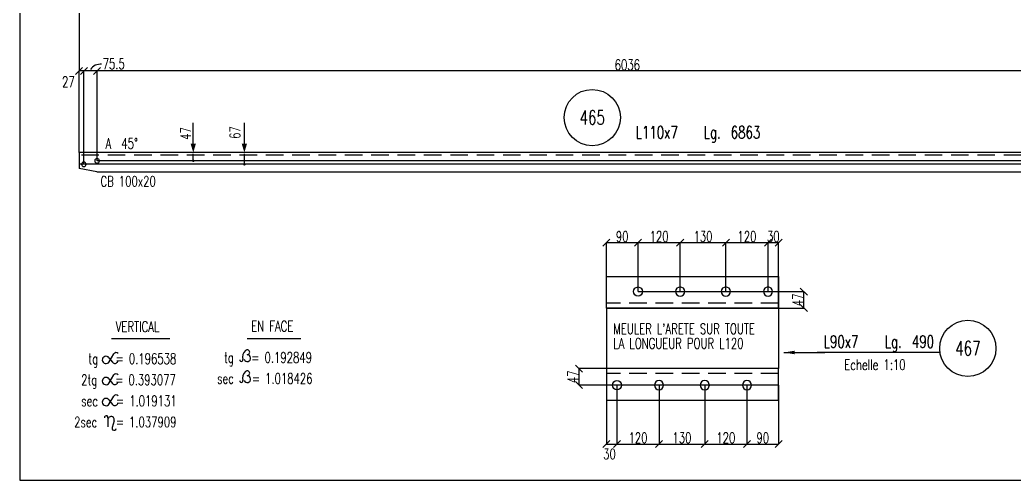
# Model space of a CAD drawing. Extents: x 554281 to 570501, y -61245 to -49765.
# Drawn here: x 554281 to 559940, y -61245 to -58627 of the extents above; entities that cross this region are included whole.
import ezdxf
from ezdxf.enums import TextEntityAlignment as Align

# ---------------------------------------------------------------- set-up
doc = ezdxf.new("R2010")
doc.units = 0
doc.header["$LTSCALE"] = 200
doc.header["$MEASUREMENT"] = 0
doc.linetypes.add('DASHED', pattern=[0.75, 0.5, -0.25])
doc.layers.get('0').update_dxf_attribs({"linetype": 'CONTINUOUS'})
for name, color, linetype in [('ASSI', 6, 'CONTINUOUS'), ('BOLLINI_1', 7, 'CONTINUOUS'), ('FORI', 2, 'CONTINUOUS'), ('LINEA-MEDIA', 7, 'CONTINUOUS'), ('LINEA_ANG', 2, 'CONTINUOUS'), ('LS', 7, 'CONTINUOUS'), ('QT_MAL', 7, 'CONTINUOUS'), ('QT_MPR', 7, 'CONTINUOUS'), ('TRAT-Y', 7, 'DASHED')]:
    doc.layers.add(name, color=color, linetype=linetype)
doc.styles.add('QUOTE', font='ROMANS8.SHX', dxfattribs={"width": 0.7})
doc.styles.add('RQL', font='ROMANS8.SHX', dxfattribs={"width": 0.7})
doc.styles.add('RS', font='ROMANS8.shx', dxfattribs={"width": 0.7})
doc.styles.get("Standard").update_dxf_attribs({"font": 'ROMANS8.SHX', "width": 0.7})
doc.dimstyles.new('FRECCE1', dxfattribs={"dimtxt": 60, "dimasz": 6.66, "dimexe": 0, "dimexo": 0, "dimgap": 1, "dimtad": 1, "dimzin": 0, "dimdsep": 46, "dimtxsty": 'RS', "dimblk1": 'QUOTP', "dimblk2": 'QUOTF', "dimsah": 1, "dimcen": 0, "dimclrd": 2, "dimclre": 2, "dimclrt": 7, "dimadec": 0, "dimazin": 0, "dimtfac": 1, "dimtix": 1, "dimtmove": 2, "dimatfit": 3, "dimldrblk": 'QUOTP', "dimfxl": 1, "dimtolj": 1, "dimtzin": 0, "dimarcsym": 0})
doc.dimstyles.new('TRATTO', dxfattribs={"dimscale": 0, "dimtxt": 60, "dimasz": 40, "dimexe": 0, "dimexo": 0, "dimgap": 5, "dimtad": 1, "dimrnd": 0.5, "dimdsep": 46, "dimtxsty": 'RS', "dimblk1": 'OBLIQUE', "dimblk2": 'OBLIQUE', "dimsah": 1, "dimcen": 0.09, "dimclrd": 2, "dimclre": 2, "dimclrt": 7, "dimadec": 0, "dimazin": 0, "dimtfac": 1, "dimtix": 1, "dimtmove": 2, "dimatfit": 3, "dimfxl": 1, "dimtolj": 1, "dimtzin": 0, "dimarcsym": 0})

# ---------------------------------------------------------------- blocks, each defined once
blk = doc.blocks.new('16')
blk.add_circle((0, 0), 1)
blk = doc.blocks.new('ASSE98')
blk.add_line((0, 0), (1, 0))
at = {"color": 7, "style": 'QUOTE', "width": 0.5, "flags": 1}
for tag, p in [('TI', (1.38308, 6.82731)), ('DI_S', (1.38308, 6.42178)), ('D_S', (1.38308, 6.02092)), ('E_S', (1.38308, 5.68065)), ('NFORI', (1.36454, 5.29792)), ('ALAR', (1.36349, 4.93246)), ('FAM', (1.3775, 4.54645)), ('ALA', (1.38308, 4.19257)), ('DISP2', (1.38308, 3.84971)), ('DISP1', (1.38308, 3.50686)), ('PINZAF', (1.38308, 3.164)), ('PINZAI', (1.38308, 2.82114)), ('TRP', (1.38308, 2.47829)), ('NP', (1.38308, 2.13543)), ('SV', (1.38308, 1.79257)), ('PESO', (1.38308, 1.44971)), ('QUA', (1.38308, 1.10686)), ('LUN', (1.38308, 0.764)), ('PROF', (1.38308, 0.42114)), ('POS', (1.38308, 0.07829))]:
    blk.add_attdef(tag, p, '', height=0.2, dxfattribs=at)
at = {"color": 7, "flags": 1}
for tag, p in [('LAV1', (3.07431, 6.82847)), ('LAV2', (3.07431, 6.49513)), ('LAV3', (3.07431, 6.1618)), ('LAV4', (3.07431, 5.82847)), ('LAV5', (3.07431, 5.49513)), ('LAV6', (3.07431, 5.1618)), ('LAV7', (3.07431, 4.82847)), ('LAV8', (3.07431, 4.49513)), ('LAV9', (3.07431, 4.1618)), ('LAV10', (3.07431, 3.82847))]:
    blk.add_attdef(tag, p, '', height=0.2, dxfattribs=at)
blk = doc.blocks.new('_OBLIQUE')
at = {"color": 0, "linetype": 'ByBlock'}
blk.add_line((-0.5, -0.5), (0.5, 0.5), dxfattribs=at)
blk = doc.blocks.new('*D21')
at = {"layer": 'QT_MPR', "color": 2, "lineweight": -2, "transparency": 16777216}
for p, q in [((557799, -60172.6), (557799, -59894.4)), ((557799, -59894.4), (558039, -59894.4)), ((558039, -60172.6), (558039, -59894.4))]:
    blk.add_line(p, q, dxfattribs=at)
at = {"layer": 'QT_MPR', "color": 2, "lineweight": -2, "transparency": 16777216, "xscale": 40, "yscale": 40, "zscale": 40, "rotation": 180}
blk.add_blockref('_OBLIQUE', (557799, -59894.4), dxfattribs=at)
at = {"layer": 'QT_MPR', "color": 2, "lineweight": -2, "transparency": 16777216, "xscale": 40, "yscale": 40, "zscale": 40}
blk.add_blockref('_OBLIQUE', (558039, -59894.4), dxfattribs=at)
at = {"layer": 'QT_MPR', "color": 7, "transparency": 16777216, "insert": (557919, -59859.4), "char_height": 60, "attachment_point": 5, "style": 'RS'}
blk.add_mtext('\\A1;120', dxfattribs=at)
blk = doc.blocks.new('*D22')
at = {"layer": 'QT_MPR', "color": 2, "lineweight": -2, "transparency": 16777216}
for p, q in [((558039, -60172.6), (558039, -59894.4)), ((558039, -59894.4), (558299, -59894.4)), ((558299, -60172.6), (558299, -59894.4))]:
    blk.add_line(p, q, dxfattribs=at)
at = {"layer": 'QT_MPR', "color": 2, "lineweight": -2, "transparency": 16777216, "xscale": 40, "yscale": 40, "zscale": 40, "rotation": 180}
blk.add_blockref('_OBLIQUE', (558039, -59894.4), dxfattribs=at)
at = {"layer": 'QT_MPR', "color": 2, "lineweight": -2, "transparency": 16777216, "xscale": 40, "yscale": 40, "zscale": 40}
blk.add_blockref('_OBLIQUE', (558299, -59894.4), dxfattribs=at)
at = {"layer": 'QT_MPR', "color": 7, "transparency": 16777216, "insert": (558169, -59859.4), "char_height": 60, "attachment_point": 5, "style": 'RS'}
blk.add_mtext('\\A1;130', dxfattribs=at)
blk = doc.blocks.new('*D23')
at = {"layer": 'QT_MPR', "color": 2, "lineweight": -2, "transparency": 16777216}
for p, q in [((558299, -60172.6), (558299, -59894.4)), ((558299, -59894.4), (558539, -59894.4)), ((558539, -60172.6), (558539, -59894.4))]:
    blk.add_line(p, q, dxfattribs=at)
at = {"layer": 'QT_MPR', "color": 2, "lineweight": -2, "transparency": 16777216, "xscale": 40, "yscale": 40, "zscale": 40, "rotation": 180}
blk.add_blockref('_OBLIQUE', (558299, -59894.4), dxfattribs=at)
at = {"layer": 'QT_MPR', "color": 2, "lineweight": -2, "transparency": 16777216, "xscale": 40, "yscale": 40, "zscale": 40}
blk.add_blockref('_OBLIQUE', (558539, -59894.4), dxfattribs=at)
at = {"layer": 'QT_MPR', "color": 7, "transparency": 16777216, "insert": (558419, -59859.4), "char_height": 60, "attachment_point": 5, "style": 'RS'}
blk.add_mtext('\\A1;120', dxfattribs=at)
blk = doc.blocks.new('*D24')
at = {"layer": 'QT_MPR', "color": 2, "lineweight": -2, "transparency": 16777216}
for p, q in [((557619, -60266.6), (557619, -59894.4)), ((557619, -59894.4), (557799, -59894.4)), ((557799, -60172.6), (557799, -59894.4))]:
    blk.add_line(p, q, dxfattribs=at)
at = {"layer": 'QT_MPR', "color": 2, "lineweight": -2, "transparency": 16777216, "xscale": 40, "yscale": 40, "zscale": 40, "rotation": 180}
blk.add_blockref('_OBLIQUE', (557619, -59894.4), dxfattribs=at)
at = {"layer": 'QT_MPR', "color": 2, "lineweight": -2, "transparency": 16777216, "xscale": 40, "yscale": 40, "zscale": 40}
blk.add_blockref('_OBLIQUE', (557799, -59894.4), dxfattribs=at)
at = {"layer": 'QT_MPR', "color": 7, "transparency": 16777216, "insert": (557709, -59859.4), "char_height": 60, "attachment_point": 5, "style": 'RS'}
blk.add_mtext('\\A1;90', dxfattribs=at)
blk = doc.blocks.new('*D25')
at = {"layer": 'QT_MPR', "color": 2, "lineweight": -2, "transparency": 16777216}
for p, q in [((558539, -60172.6), (558539, -59894.4)), ((558539, -59894.4), (558599, -59894.4)), ((558599, -60266.6), (558599, -59894.4))]:
    blk.add_line(p, q, dxfattribs=at)
at = {"layer": 'QT_MPR', "color": 2, "lineweight": -2, "transparency": 16777216, "xscale": 40, "yscale": 40, "zscale": 40, "rotation": 180}
blk.add_blockref('_OBLIQUE', (558539, -59894.4), dxfattribs=at)
at = {"layer": 'QT_MPR', "color": 2, "lineweight": -2, "transparency": 16777216, "xscale": 40, "yscale": 40, "zscale": 40}
blk.add_blockref('_OBLIQUE', (558599, -59894.4), dxfattribs=at)
at = {"layer": 'QT_MPR', "color": 7, "transparency": 16777216, "insert": (558569, -59859.4), "char_height": 60, "attachment_point": 5, "style": 'RS'}
blk.add_mtext('\\A1;30', dxfattribs=at)
blk = doc.blocks.new('*D26')
at = {"layer": 'QT_MPR', "color": 2, "lineweight": -2, "transparency": 16777216}
for p, q in [((557679, -60705), (557679, -61040)), ((557919, -60705), (557919, -61040)), ((557679, -61040), (557919, -61040))]:
    blk.add_line(p, q, dxfattribs=at)
at = {"layer": 'QT_MPR', "color": 2, "lineweight": -2, "transparency": 16777216, "xscale": 40, "yscale": 40, "zscale": 40, "rotation": 180}
blk.add_blockref('_OBLIQUE', (557679, -61040), dxfattribs=at)
at = {"layer": 'QT_MPR', "color": 2, "lineweight": -2, "transparency": 16777216, "xscale": 40, "yscale": 40, "zscale": 40}
blk.add_blockref('_OBLIQUE', (557919, -61040), dxfattribs=at)
at = {"layer": 'QT_MPR', "color": 7, "transparency": 16777216, "insert": (557799, -61005), "char_height": 60, "attachment_point": 5, "style": 'RS'}
blk.add_mtext('\\A1;120', dxfattribs=at)
blk = doc.blocks.new('*D27')
at = {"layer": 'QT_MPR', "color": 2, "lineweight": -2, "transparency": 16777216}
for p, q in [((557919, -60705), (557919, -61040)), ((558179, -60705), (558179, -61040)), ((557919, -61040), (558179, -61040))]:
    blk.add_line(p, q, dxfattribs=at)
at = {"layer": 'QT_MPR', "color": 2, "lineweight": -2, "transparency": 16777216, "xscale": 40, "yscale": 40, "zscale": 40, "rotation": 180}
blk.add_blockref('_OBLIQUE', (557919, -61040), dxfattribs=at)
at = {"layer": 'QT_MPR', "color": 2, "lineweight": -2, "transparency": 16777216, "xscale": 40, "yscale": 40, "zscale": 40}
blk.add_blockref('_OBLIQUE', (558179, -61040), dxfattribs=at)
at = {"layer": 'QT_MPR', "color": 7, "transparency": 16777216, "insert": (558049, -61005), "char_height": 60, "attachment_point": 5, "style": 'RS'}
blk.add_mtext('\\A1;130', dxfattribs=at)
blk = doc.blocks.new('*D28')
at = {"layer": 'QT_MPR', "color": 2, "lineweight": -2, "transparency": 16777216}
for p, q in [((558179, -60705), (558179, -61040)), ((558419, -60705), (558419, -61040)), ((558179, -61040), (558419, -61040))]:
    blk.add_line(p, q, dxfattribs=at)
at = {"layer": 'QT_MPR', "color": 2, "lineweight": -2, "transparency": 16777216, "xscale": 40, "yscale": 40, "zscale": 40, "rotation": 180}
blk.add_blockref('_OBLIQUE', (558179, -61040), dxfattribs=at)
at = {"layer": 'QT_MPR', "color": 2, "lineweight": -2, "transparency": 16777216, "xscale": 40, "yscale": 40, "zscale": 40}
blk.add_blockref('_OBLIQUE', (558419, -61040), dxfattribs=at)
at = {"layer": 'QT_MPR', "color": 7, "transparency": 16777216, "insert": (558299, -61005), "char_height": 60, "attachment_point": 5, "style": 'RS'}
blk.add_mtext('\\A1;120', dxfattribs=at)
blk = doc.blocks.new('*D29')
at = {"layer": 'QT_MPR', "color": 2, "lineweight": -2, "transparency": 16777216}
for p, q in [((557619, -60705), (557619, -61040)), ((557679, -60705), (557679, -61040)), ((557619, -61040), (557679, -61040))]:
    blk.add_line(p, q, dxfattribs=at)
at = {"layer": 'QT_MPR', "color": 2, "lineweight": -2, "transparency": 16777216, "xscale": 40, "yscale": 40, "zscale": 40, "rotation": 180}
blk.add_blockref('_OBLIQUE', (557619, -61040), dxfattribs=at)
at = {"layer": 'QT_MPR', "color": 2, "lineweight": -2, "transparency": 16777216, "xscale": 40, "yscale": 40, "zscale": 40}
blk.add_blockref('_OBLIQUE', (557679, -61040), dxfattribs=at)
at = {"layer": 'QT_MPR', "color": 7, "transparency": 16777216, "insert": (557636.5, -61096.4), "char_height": 60, "attachment_point": 5, "style": 'RS'}
blk.add_mtext('\\A1;30', dxfattribs=at)
blk = doc.blocks.new('*D30')
at = {"layer": 'QT_MPR', "color": 2, "lineweight": -2, "transparency": 16777216}
for p, q in [((558419, -60705), (558419, -61040)), ((558599, -60705), (558599, -61040)), ((558419, -61040), (558599, -61040))]:
    blk.add_line(p, q, dxfattribs=at)
at = {"layer": 'QT_MPR', "color": 2, "lineweight": -2, "transparency": 16777216, "xscale": 40, "yscale": 40, "zscale": 40, "rotation": 180}
blk.add_blockref('_OBLIQUE', (558419, -61040), dxfattribs=at)
at = {"layer": 'QT_MPR', "color": 2, "lineweight": -2, "transparency": 16777216, "xscale": 40, "yscale": 40, "zscale": 40}
blk.add_blockref('_OBLIQUE', (558599, -61040), dxfattribs=at)
at = {"layer": 'QT_MPR', "color": 7, "transparency": 16777216, "insert": (558509, -61005), "char_height": 60, "attachment_point": 5, "style": 'RS'}
blk.add_mtext('\\A1;90', dxfattribs=at)
blk = doc.blocks.new('*D51')
at = {"layer": 'QT_MPR', "color": 2, "lineweight": -2, "transparency": 16777216}
for p, q in [((554720.1, -59429), (554720.1, -58918)), ((560756.4, -58918), (554720.1, -58918)), ((560756.4, -59429), (560756.4, -58918))]:
    blk.add_line(p, q, dxfattribs=at)
at = {"layer": 'QT_MPR', "color": 2, "lineweight": -2, "transparency": 16777216, "xscale": 40, "yscale": 40, "zscale": 40, "rotation": 180}
blk.add_blockref('_OBLIQUE', (554720.1, -58918), dxfattribs=at)
at = {"layer": 'QT_MPR', "color": 2, "lineweight": -2, "transparency": 16777216, "xscale": 40, "yscale": 40, "zscale": 40}
blk.add_blockref('_OBLIQUE', (560756.4, -58918), dxfattribs=at)
at = {"layer": 'QT_MPR', "color": 7, "transparency": 16777216, "insert": (557738.3, -58883), "char_height": 60, "attachment_point": 5, "style": 'RS'}
blk.add_mtext('\\A1;6036', dxfattribs=at)
blk = doc.blocks.new('*D52')
at = {"layer": 'QT_MPR', "color": 2, "lineweight": -2, "transparency": 16777216}
for p, q in [((554645, -59449), (554645, -58918)), ((554720.1, -58918), (554645, -58918)), ((554720.1, -59429), (554720.1, -58918))]:
    blk.add_line(p, q, dxfattribs=at)
at = {"layer": 'QT_MPR', "color": 2, "lineweight": -2, "transparency": 16777216, "xscale": 40, "yscale": 40, "zscale": 40, "rotation": 180}
blk.add_blockref('_OBLIQUE', (554645, -58918), dxfattribs=at)
at = {"layer": 'QT_MPR', "color": 2, "lineweight": -2, "transparency": 16777216, "xscale": 40, "yscale": 40, "zscale": 40}
blk.add_blockref('_OBLIQUE', (554720.1, -58918), dxfattribs=at)
at = {"layer": 'QT_MPR', "color": 7, "transparency": 16777216, "insert": (554814.7, -58877.7), "char_height": 60, "attachment_point": 5, "style": 'RS'}
blk.add_mtext('\\A1;75.5', dxfattribs=at)
blk = doc.blocks.new('*D54')
at = {"layer": 'QT_MPR', "color": 2, "lineweight": -2, "transparency": 16777216}
for p, q in [((554617.8, -59382), (554617.8, -58918)), ((554645, -58918), (554617.8, -58918)), ((554645, -59449), (554645, -58918))]:
    blk.add_line(p, q, dxfattribs=at)
at = {"layer": 'QT_MPR', "color": 2, "lineweight": -2, "transparency": 16777216, "xscale": 40, "yscale": 40, "zscale": 40, "rotation": 180}
blk.add_blockref('_OBLIQUE', (554617.8, -58918), dxfattribs=at)
at = {"layer": 'QT_MPR', "color": 2, "lineweight": -2, "transparency": 16777216, "xscale": 40, "yscale": 40, "zscale": 40}
blk.add_blockref('_OBLIQUE', (554645, -58918), dxfattribs=at)
at = {"layer": 'QT_MPR', "color": 7, "transparency": 16777216, "insert": (554556.8, -58979.8), "char_height": 60, "attachment_point": 5, "style": 'RS'}
blk.add_mtext('\\A1;27', dxfattribs=at)
blk = doc.blocks.new('QUOTP')
at = {"layer": 'ASSI', "color": 2, "const_width": 1.07}
blk.add_lwpolyline([(-0.53, 0, 1), (0.53, 0, 1)], format="xyb", close=True, dxfattribs=at)
blk = doc.blocks.new('QUOTF')
at = {"layer": 'LS', "color": 2}
blk.add_line((7.5, 0), (25.5, 0), dxfattribs=at)
blk.add_solid([(7.5, 2.25), (0, 0), (7.5, -2.25)], dxfattribs=at)
blk = doc.blocks.new('*D64')
at = {"layer": 'QT_MAL', "color": 2, "lineweight": -2, "transparency": 16777216}
blk.add_line((555267.6, -59422.3), (555267.6, -59388.6), dxfattribs=at)
at = {"layer": 'QT_MAL', "color": 2, "lineweight": -2, "transparency": 16777216, "xscale": 6.66, "yscale": 6.66, "zscale": 6.66}
for name, p, rotation in [('QUOTF', (555267.6, -59382), 90), ('QUOTP', (555267.6, -59429), 270)]:
    blk.add_blockref(name, p, dxfattribs=dict(at, rotation=rotation))
at = {"layer": 'QT_MAL', "color": 7, "transparency": 16777216, "insert": (555224.4, -59273.6), "char_height": 60, "attachment_point": 5, "rotation": 90, "style": 'RS'}
blk.add_mtext('\\A1;47', dxfattribs=at)
blk = doc.blocks.new('*D65')
at = {"layer": 'QT_MAL', "color": 2, "lineweight": -2, "transparency": 16777216}
blk.add_line((555558.5, -59442.3), (555558.5, -59388.6), dxfattribs=at)
at = {"layer": 'QT_MAL', "color": 2, "lineweight": -2, "transparency": 16777216, "xscale": 6.66, "yscale": 6.66, "zscale": 6.66}
for name, p, rotation in [('QUOTF', (555558.5, -59382), 90), ('QUOTP', (555558.5, -59449), 270)]:
    blk.add_blockref(name, p, dxfattribs=dict(at, rotation=rotation))
at = {"layer": 'QT_MAL', "color": 7, "transparency": 16777216, "insert": (555505.1, -59268.4), "char_height": 60, "attachment_point": 5, "rotation": 90, "style": 'RS'}
blk.add_mtext('\\A1;67', dxfattribs=at)
blk = doc.blocks.new('*D72')
at = {"layer": 'LS', "color": 2, "lineweight": -2, "transparency": 16777216}
for p, q in [((557799, -60172.6), (558742.9, -60172.6)), ((558742.9, -60266.6), (558742.9, -60172.6)), ((558599, -60266.6), (558742.9, -60266.6))]:
    blk.add_line(p, q, dxfattribs=at)
at = {"layer": 'LS', "color": 2, "lineweight": -2, "transparency": 16777216, "xscale": 40, "yscale": 40, "zscale": 40}
for p, rotation in [((558742.9, -60172.6), 90), ((558742.9, -60266.6), 270)]:
    blk.add_blockref('_OBLIQUE', p, dxfattribs=dict(at, rotation=rotation))
at = {"layer": 'LS', "color": 7, "transparency": 16777216, "insert": (558707.9, -60219.6), "char_height": 60, "attachment_point": 5, "rotation": 90, "style": 'RS'}
blk.add_mtext('\\A1;47', dxfattribs=at)
blk = doc.blocks.new('*D73')
at = {"layer": 'LS', "color": 2, "lineweight": -2, "transparency": 16777216}
for p, q in [((557619, -60611), (557463.4, -60611)), ((557463.4, -60705), (557463.4, -60611)), ((557679, -60705), (557463.4, -60705))]:
    blk.add_line(p, q, dxfattribs=at)
at = {"layer": 'LS', "color": 2, "lineweight": -2, "transparency": 16777216, "xscale": 40, "yscale": 40, "zscale": 40}
for p, rotation in [((557463.4, -60611), 90), ((557463.4, -60705), 270)]:
    blk.add_blockref('_OBLIQUE', p, dxfattribs=dict(at, rotation=rotation))
at = {"layer": 'LS', "color": 7, "transparency": 16777216, "insert": (557428.4, -60658), "char_height": 60, "attachment_point": 5, "rotation": 90, "style": 'RS'}
blk.add_mtext('\\A1;47', dxfattribs=at)
blk = doc.blocks.new('xxx')
blk.add_circle((0, 0), 8)
at = {"color": 3, "style": 'RQL', "width": 0.7}
blk.add_attdef('POS', text='', height=4, dxfattribs=at).set_placement((0, 0), align=Align.MIDDLE)
at = {"color": 3, "style": 'RQL', "width": 0.7, "flags": 1}
blk.add_attdef('POS1', (-0.39, -5.42), '', height=2, dxfattribs=at)
at = {"style": 'RQL', "width": 0.7, "flags": 1}
blk.add_attdef('TIPO', (-0.39, -8.66), '', height=2, dxfattribs=at)

msp = doc.modelspace()

# ---------------------------------------------------------------- linework, layer by layer
at = {"layer": 'LINEA-MEDIA'}
for p, q in [((554802.084, -60440.156), (555133.603, -60440.156)), ((555573.461, -60440.156), (555880.424, -60440.156)), ((554787.752, -60548.77), (554807.606, -60575.033)), ((554789.072, -60572.177), (554815.736, -60527.148)), ((554789.072, -60692.349), (554815.736, -60647.32)), ((554787.752, -60668.942), (554807.606, -60695.205)), ((554789.072, -60812.021), (554815.736, -60766.992)), ((554787.752, -60788.614), (554807.606, -60814.877)), ((554782.201, -60890.017), (554782.201, -60942.507)), ((554817.399, -60907.286), (554805.333, -60946.035))]:
    msp.add_line(p, q, dxfattribs=at)
for centre, radius, start, end in [((554770.97, -60561.457), 21.038, 37.08899, 329.368163), ((554827.907, -60534.355), 14.145, 36.935571, 149.368163), ((555600.085, -60546.85), 51.996, 132.141042, 193.778634), ((555575.002, -60551.23), 19.358, 200.722607, 90), ((555575.002, -60518.045), 13.827, 270, 135.157666), ((554821.104, -60564.829), 16.92, 217.08899, 345.851113), ((555540.806, -60560.82), 8.921, 179.906205, 10.244605), ((554770.97, -60681.63), 21.038, 37.08899, 329.368163), ((554827.907, -60654.527), 14.145, 36.935571, 149.368163), ((555600.085, -60666.438), 51.996, 132.141042, 193.778634), ((555575.002, -60670.818), 19.358, 200.722607, 90), ((555575.002, -60637.633), 13.827, 270, 135.157666), ((554821.104, -60685.001), 16.92, 217.08899, 345.851113), ((555540.806, -60680.409), 8.921, 179.906205, 10.244605), ((554827.907, -60774.199), 14.145, 36.935571, 149.368163), ((554770.97, -60801.301), 21.038, 37.08899, 329.368163), ((554821.104, -60804.673), 16.92, 217.08899, 345.851113), ((554772.128, -60889.277), 10.074, 355.786368, 189.399767), ((554800.114, -60901.904), 18.103, 342.70498, 171.681716), ((554817.094, -60949.697), 12.317, 162.70498, 355.007087)]:
    msp.add_arc(centre, radius, start, end, dxfattribs=at)
at = {"layer": 'LINEA_ANG'}
for p, q in [((561480.833, -59381.983), (554617.833, -59381.983)), ((554617.833, -59381.983), (554617.833, -59471.983)), ((554717.833, -59491.983), (554617.833, -59471.983)), ((554717.833, -59491.983), (561480.833, -59491.983)), ((557619.038, -60266.644), (557619.038, -60086.644)), ((557619.038, -60086.644), (558599.038, -60086.644)), ((558599.038, -60086.644), (558599.038, -60266.644)), ((558599.038, -60266.644), (557619.038, -60266.644)), ((558599.038, -60611.009), (557619.038, -60611.009)), ((557619.038, -60611.009), (557619.038, -60791.009)), ((558599.038, -60791.009), (558599.038, -60611.009)), ((557619.038, -60791.009), (558599.038, -60791.009))]:
    msp.add_line(p, q, dxfattribs=at)
at = {"layer": 'LS', "color": 2}
for p, q in [((554617.833, -58540.955), (554617.833, -58918.021)), ((557619.038, -60266.644), (557619.038, -60611.009)), ((558599.038, -60266.644), (558599.038, -60611.009))]:
    msp.add_line(p, q, dxfattribs=at)
at = {"layer": 'LS', "color": 6}
for p, q in [((561054.337, -59448.983), (554617.833, -59448.983)), ((561152.228, -59428.983), (554720.124, -59428.983)), ((559516.518, -60519.233), (558818.309, -60519.233))]:
    msp.add_line(p, q, dxfattribs=at)
at = {"layer": 'LS', "color": 8}
msp.add_lwpolyline([(554280.738, -49765.145), (554280.738, -61245.145), (567000.738, -61245.145), (567000.738, -59645.145), (570500.738, -59645.145), (570500.738, -49765.145), (554280.738, -49765.145)], close=True, dxfattribs=at)
at = {"layer": 'LS', "color": 6}
msp.add_lwpolyline([(558629.79, -60519.233), (558862.897, -60519.233)], dxfattribs=at)
msp.add_arc((554737.958, -58945.439), 65.767, 82.790019, 147.410517, dxfattribs=at)
msp.add_solid([(558689.79, -60529.233), (558629.79, -60519.233), (558689.79, -60509.233)], dxfattribs=at)
at = {"layer": 'TRAT-Y'}
for p, q in [((561480.833, -59396.983), (554617.833, -59396.983)), ((558599.038, -60238.644), (557619.038, -60238.644)), ((558599.038, -60639.009), (557619.038, -60639.009))]:
    msp.add_line(p, q, dxfattribs=at)

# ---------------------------------------------------------------- block references
at = {"layer": 'ASSI'}
ref = msp.add_blockref('ASSE98', (561480.833, -59381.983), dxfattribs=dict(at, xscale=6863, rotation=180))
ref.add_attrib('PROF', 'L110x7', (557786.083, -59301.983), dxfattribs={"layer": '0', "color": 2, "height": 70, "style": 'QUOTE', "width": 0.7})
ref.add_attrib('LUN', '6863', (558326.883, -59301.983), dxfattribs={"layer": '0', "color": 2, "height": 70, "style": 'QUOTE', "width": 0.7})
ref.add_attrib('SV', 'Lg.', (558172.75, -59301.983), dxfattribs={"layer": '0', "color": 2, "height": 70, "style": 'QUOTE', "width": 0.7})
ref.add_attrib('LAV1', 'A  45%%d', (554768.146, -59360.017), dxfattribs={"layer": '0', "color": 254, "height": 60, "width": 0.7})
ref.add_attrib('LAV2', 'CB 100x20', (554739.348, -59575.906), dxfattribs={"layer": '0', "color": 7, "height": 60, "width": 0.7})
at = {"layer": 'ASSI', "xscale": 980, "yscale": 2, "zscale": 2, "rotation": 359.9999999999999}
msp.add_blockref('ASSE98', (557619.038, -60266.644), dxfattribs=at)
at = {"layer": 'ASSI'}
ref = msp.add_blockref('ASSE98', (558599.038, -60705.009), dxfattribs=dict(at, xscale=980, yscale=2, zscale=2, rotation=180))
ref.add_attrib('PROF', 'L90x7', (558856.247, -60492.361), dxfattribs={"layer": '0', "color": 2, "height": 70, "style": 'QUOTE', "width": 0.7})
ref.add_attrib('LUN', '490', (559357.847, -60492.361), dxfattribs={"layer": '0', "color": 2, "height": 70, "style": 'QUOTE', "width": 0.7})
ref.add_attrib('SV', 'Lg.', (559203.714, -60492.361), dxfattribs={"layer": '0', "color": 2, "height": 70, "style": 'QUOTE', "width": 0.7})
at = {"layer": 'BOLLINI_1', "xscale": 19.99950000006855, "yscale": 19.99950000006855, "zscale": 19.99950000006855}
for p, values in [((557538.591, -59183.078), {'POS': '465'}), ((559676.471, -60495.732), {'POS': '467'})]:
    msp.add_blockref('xxx', p, dxfattribs=at).add_auto_attribs(values)
at = {"layer": 'FORI'}
for p, xscale, yscale, zscale in [((554720.124, -59428.983), -13, 13, 13), ((557799.038, -60172.644), 26, 26, 26), ((558039.038, -60172.644), -26, 26, 26), ((558299.038, -60172.644), -26, 26, 26), ((558539.038, -60172.644), -26, 26, 26), ((557679.038, -60705.009), 26, 26, 26), ((557919.038, -60705.009), -26, 26, 26), ((558179.038, -60705.009), -26, 26, 26), ((558419.038, -60705.009), -26, 26, 26)]:
    msp.add_blockref('16', p, dxfattribs=dict(at, xscale=xscale, yscale=yscale, zscale=zscale))
at = {"layer": 'FORI', "xscale": -13, "yscale": 13, "zscale": 13, "rotation": 359.9525454839999}
msp.add_blockref('16', (554644.988, -59448.983), dxfattribs=at)

# ---------------------------------------------------------------- texts
at = {"layer": 'LINEA-MEDIA', "style": 'RS', "width": 0.7}
for s, p in [('VERTICAL', (554826.142, -60402.154)), ('EN FACE', (555597.719, -60399.324)), ('tg   = 0.196538', (554670.754, -60584.791)), ('tg   = 0.192849', (555443.056, -60577.548)), ('2tg   = 0.393077', (554629.283, -60704.792)), ('sec   = 1.018426', (555403.229, -60697.549)), ('sec   = 1.019131', (554629.724, -60824.793)), ('2sec   = 1.037909', (554589.66, -60944.795))]:
    msp.add_text(s, height=60.0007, dxfattribs=at).set_placement(p)
at = {"layer": 'LS', "color": 7, "style": 'RS', "width": 0.7}
for s, p in [("MEULER L'ARETE SUR TOUTE", (557658.194, -60414.611)), ('LA LONGUEUR POUR L120', (557658.194, -60497.588)), ('Echelle 1:10', (558972.835, -60618.409))]:
    msp.add_text(s, height=60, dxfattribs=at).set_placement(p)

# ---------------------------------------------------------------- dimensions: what is measured, and where the dimension line sits
at = {"layer": 'LS'}
for base, p1, p2, picture, middle in [((558742.896, -60172.644), (558599.038, -60266.644), (557799.038, -60172.644), '*D72', (558707.896, -60219.644)), ((557463.406, -60611.009), (557679.038, -60705.009), (557619.038, -60611.009), '*D73', (557428.406, -60658.009))]:
    dim = msp.add_linear_dim(base=base, p1=p1, p2=p2, angle=90, text='47', dimstyle='TRATTO', override={"dimscale": 1}, dxfattribs=at)
    dim.commit()
    dim.dimension.update_dxf_attribs({"geometry": picture, "text_midpoint": middle})
at = {"layer": 'QT_MAL'}
for base, p1, p2, text, picture, middle in [((555267.564, -59381.983), (555267.564, -59428.983), (555267.564, -59381.983), '47', '*D64', (555224.351, -59273.618)), ((555558.455, -59381.983), (555558.455, -59448.983), (555558.455, -59381.983), '67', '*D65', (555505.098, -59268.409))]:
    dim = msp.add_linear_dim(base=base, p1=p1, p2=p2, angle=90, text=text, dimstyle='FRECCE1', dxfattribs=at)
    dim.commit()
    dim.dimension.update_dxf_attribs({"geometry": picture, "text_midpoint": middle, "dimtype": 160})
at = {"layer": 'QT_MPR'}
for base, p1, p2, text, picture, middle in [((554644.988, -58918.021), (554720.124, -59428.983), (554644.988, -59448.983), '75.5', '*D52', (554814.732, -58877.696)), ((554720.124, -58918.021), (560756.446, -59428.983), (554720.124, -59428.983), '6036', '*D51', (557738.285, -58883.021)), ((554617.833, -58918.021), (554644.988, -59448.983), (554617.833, -59381.983), '27', '*D54', (554556.798, -58979.791)), ((557799.038, -59894.387), (557619.038, -60266.644), (557799.038, -60172.644), '90', '*D24', (557709.038, -59859.387)), ((558039.038, -59894.387), (557799.038, -60172.644), (558039.038, -60172.644), '120', '*D21', (557919.038, -59859.387)), ((558299.038, -59894.387), (558039.038, -60172.644), (558299.038, -60172.644), '130', '*D22', (558169.038, -59859.387)), ((558539.038, -59894.387), (558299.038, -60172.644), (558539.038, -60172.644), '120', '*D23', (558419.038, -59859.387)), ((558599.038, -59894.387), (558539.038, -60172.644), (558599.038, -60266.644), '30', '*D25', (558569.038, -59859.387)), ((557679.038, -61039.951), (557619.038, -60705.009), (557679.038, -60705.009), '30', '*D29', (557636.497, -61096.387)), ((557919.038, -61039.951), (557679.038, -60705.009), (557919.038, -60705.009), '120', '*D26', (557799.038, -61004.951)), ((558179.038, -61039.951), (557919.038, -60705.009), (558179.038, -60705.009), '130', '*D27', (558049.038, -61004.951)), ((558419.038, -61039.951), (558179.038, -60705.009), (558419.038, -60705.009), '120', '*D28', (558299.038, -61004.951)), ((558599.038, -61039.951), (558419.038, -60705.009), (558599.038, -60705.009), '90', '*D30', (558509.038, -61004.951))]:
    dim = msp.add_linear_dim(base=base, p1=p1, p2=p2, text=text, dimstyle='TRATTO', override={"dimscale": 1}, dxfattribs=at)
    dim.commit()
    dim.dimension.update_dxf_attribs({"geometry": picture, "text_midpoint": middle, "dimtype": 160})

doc.saveas('drawing.dxf')
